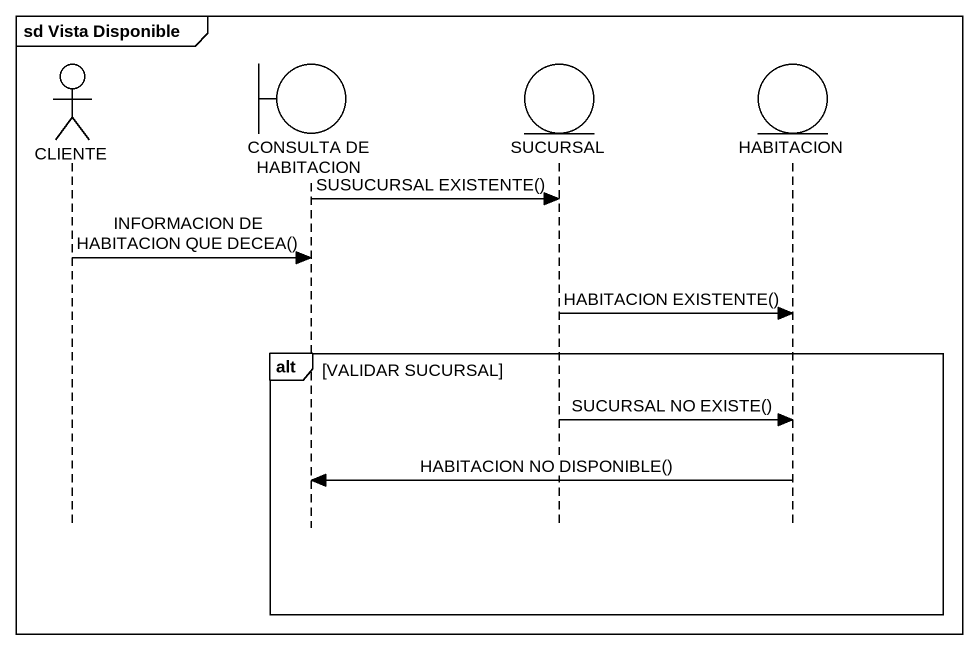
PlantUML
@startuml
mainframe sd Vista Disponible
hide footbox
actor CLIENTE
boundary "CONSULTA DE HABITACION" as CONSULTA_DE_HABITACION
entity SUCURSAL
entity HABITACION

CONSULTA_DE_HABITACION -> SUCURSAL : SUSUCURSAL EXISTENTE()
CLIENTE -> CONSULTA_DE_HABITACION : INFORMACION DE HABITACION QUE DECEA()
SUCURSAL -> HABITACION : HABITACION EXISTENTE()
alt VALIDAR SUCURSAL
  SUCURSAL -> HABITACION : SUCURSAL NO EXISTE()
  HABITACION -> CONSULTA_DE_HABITACION : HABITACION NO DISPONIBLE()
end
@enduml
